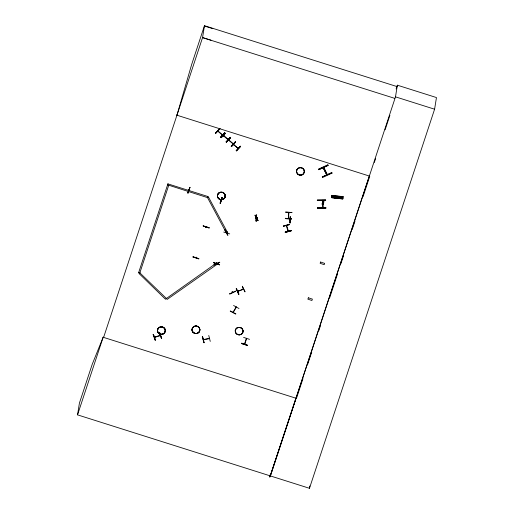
<?xml version="1.0" encoding="UTF-8"?>
<svg xmlns="http://www.w3.org/2000/svg" width="514" height="514" viewBox="0 0 514 514"><rect width="100%" height="100%" fill="white"/><g stroke="black" fill="none" stroke-linecap="round" stroke-linejoin="round"><path stroke-width="0.77" d="M218.154 131.494L218.424 131.288L217.769 131.083M217.82 131.154L222.344 135.073M222.446 135.124L221.977 134.54M223.339 135.683L223.828 136.146L223.988 135.767M223.372 135.516L223.654 135.394M227.529 139.326L228.145 139.429M232.945 143.342L232.688 143.759L233.253 143.849M238.188 148.54L233.478 144.511M255.901 218.225L255.664 218.116M285.623 211.967L291.881 212.5L285.611 212.288M285.321 218.591L291.579 218.958L285.315 218.636L285.347 218.199M288.335 217.833L288.354 218.463M288.849 212.462L288.817 213.13L288.63 212.449M288.605 212.533L288.63 218.418L288.354 217.878M291.573 218.977L291.592 218.643M291.868 212.629L291.881 212.295M256.383 221.026L256.023 221.097L256.338 215.083L256.704 215.013M256.056 221.091L256.37 215.077M256.647 215.083L256.287 221.104L256.634 215.09M256.563 217.84L257.084 218.315L257.128 217.814M290.076 219.684C290.147 220.84 288.585 219.292 290.05 219.857M289.89 222.967L290.217 216.857L289.89 222.967L290.237 222.986L290.545 216.966L290.204 216.953M233.407 311.555L233.272 312.364L233.08 311.947M236.344 307.192L235.791 307.629L236.099 307.475M285.328 218.373L291.605 218.546M331.581 197.479L331.806 195.371L343.063 196.65M342.877 198.256L331.588 197.267M238.49 291.181L237.918 291.586L237.866 291.091M243.597 289.041L243.077 289.485L242.865 289.157M343.05 196.708L342.806 198.944L331.543 197.672L331.62 196.978L342.864 198.398M342.986 197.312L331.761 195.77L343.011 197.074M331.768 195.68L343.044 196.791M342.806 198.937L331.549 197.633M332.719 197.607L332.937 195.609M337.627 198.121L337.846 196.123M338.989 196.252L338.771 198.25M339.786 198.359L340.005 196.361M341.142 196.489L340.93 198.488M341.906 196.579L341.688 198.571M195.853 257.591L196.271 257.109L196.059 257.745M206.191 227.149L205.767 227.631L205.986 226.886M205.722 227.548L206.056 227.657L205.96 227.053M216.51 263.528L216.735 262.853L166.407 298.48L167.134 299.431L217.396 264.093L217.094 263.457M216.914 263.174L216.612 263.078M226.706 233.594L226.366 233.549L226.642 232.816M226.623 233.568L226.847 232.887M244.902 343.712L244.908 343.667M246.212 338.944L246.54 338.874M246.482 339.034L246.649 338.533M331.729 196.072L331.793 195.487M396.127 88.941L397.361 85.189L436.463 97.557L434.593 109.212L309.467 488.3L77.537 414.862L79.426 403.079L92.231 364.278L103.153 337.255L103.61 337.396L202.561 37.599L204.469 25.7L397.316 86.68M168.746 185.22L139.776 273.062L138.639 272.548M166.375 298.287L165.495 299.251L139.095 273.583M139.069 273.724L139.949 272.761M167.59 184.847L207.393 197.588L208.498 196.92M138.613 272.696L167.956 183.736M153.455 334.363L153.108 334.563M154.611 337.415L154.637 337.248M154.952 336.831L154.406 337.229L160.31 335.224M155.035 336.869L155.016 336.991M155.421 340.114L153.416 334.383L155.446 340.191L155.119 340.294L153.14 334.543M159.7 332.494L161.711 338.238L161.383 338.341L159.43 332.507M159.918 335.597L159.777 335.391M159.815 335.308L159.886 335.77M160.227 335.179L159.693 335.546M160.374 335.205L160.439 335.404M189.987 187.289L188.015 192.988M188.002 193.052L189.929 187.347L187.713 192.981L188.06 192.994M188.998 190.167L189.634 190.553L189.068 190.116M188.998 190.392L189.068 189.968M189.088 190.405L189.21 189.949M189.493 190.572L189.627 190.084M189.634 190.553L189.666 190.161M215.777 133.242L219.921 128.667L215.777 133.242L215.514 133.017L219.844 128.699M227.766 232.784L226.661 233.459L207.418 197.447M207.393 197.588L207.784 196.335M220.744 137.482L224.862 132.985L220.75 137.495L220.506 137.174M221.328 137.726L225.46 133.248M222.016 134.79L222.119 134.385M228.177 139.345L223.513 135.362M209.044 228.049L209.153 227.734L203.107 225.993L209.063 227.985M223.77 135.902L223.982 135.677M220.487 137.27L224.637 132.696M226.076 141.774L226.456 142.211L230.568 137.617M227.818 139.146L227.747 138.979M228.473 139.879L228.948 140.283M228.968 140.495L229.083 140.039M230.208 137.302L230.58 137.733M230.343 137.514L226.199 141.98L230.24 137.334M220.32 200.293L220.814 200.473L220.943 200.017L220.962 200.454L220.384 199.92M220.525 199.882L220.403 200.338L220.538 199.85M220.05 203.107L220.365 203.313L222.26 197.582L220.358 203.3M231.422 146.445L235.534 141.954L231.236 146.284M231.467 146.554L235.573 142.14M213.644 262.583L219.606 264.511M232.688 143.759L232.797 143.355M233.067 143.849L233.272 143.624M233.138 143.869L228.499 140.091M202.587 336.805L203.994 342.767L202.304 336.946M204.077 342.761L202.632 336.792M214.158 264.948L219.741 262.275L214.177 264.89M233.478 144.569L234.018 144.839M203.351 339.555L209.416 338.392M203.46 339.465C203.422 340.666 204.443 339.189 203.441 339.664M203.46 339.741L209.404 338.61L209.442 338.225M235.309 141.665L231.165 146.239M203.936 339.87L203.962 339.42M216.696 263.039L216.51 263.303M216.735 263.509L216.921 263.129M216.934 263.682L217.351 264.17L216.67 263.142M217.152 264.318L217.351 264.106M217.21 263.547L217.409 263.92M236.453 150.91L240.584 146.432L236.459 150.923L236.209 150.602M240.372 146.246L236.241 150.641M223.731 232.058L229.726 233.896M219.754 262.211L214.023 264.716L214.184 265.012M225.138 229.739L227.978 235.232L227.663 235.38L224.824 229.97M208.761 335.462L210.258 341.399M208.787 338.745L208.947 338.578M209.378 338.238L209.461 338.597M226.61 232.161L226.655 232.598L227.188 232.187M236.196 150.698L240.34 146.124M226.61 232.99L226.443 233.395M227.002 231.975L226.745 232.63M227.137 232.02L227.13 232.444L226.976 232.142M235.245 291.046L235.386 291.444L229.809 294.117L229.668 293.725M232.238 291.714L232.347 292.53L232.534 292.138M232.367 291.753L232.026 291.933M233.542 305.464L239.004 308.541M236.543 288.598L239.049 294.239L238.727 294.368L236.209 288.823M233.6 311.664L233.298 311.587M237.77 291.2L238.329 291.085M238.252 291.13L238.412 291.329M236.35 306.986L236.132 306.935M244.87 291.843L242.319 286.24M242.968 289.003L243.09 289.286M258.047 220.577L255.175 215.186L258.054 220.583L257.745 220.731L254.944 215.225M243.366 288.842L242.846 289.247M243.463 289.292L243.507 288.849M255.76 217.955C255.349 218.906 257 217.75 255.876 218.399M256.145 217.769L255.651 218.199M256.293 217.769L256.396 217.955M256.679 218.09L256.698 217.788M257.193 217.878L257.199 218.289L256.589 218.225M257.218 218.264L257.251 217.93M257.797 220.622L255.201 215.186M247.478 345.427L241.509 343.532L247.472 345.466L247.575 345.145L241.631 343.121M243.565 337.383L249.528 339.349M244.703 343.513L244.458 344.072L244.799 343.937M246.444 338.27L244.51 344.091M283.413 226.25L289.421 224.612L283.426 226.186M285.309 232.418L291.309 230.754L285.309 232.431L285.225 232.013M291.245 230.42L285.238 232.065M288.367 230.953L286.555 225.293M286.658 225.402L286.504 226.109M289.446 219.645L289.382 220.069L289.973 220.063M289.517 219.587L289.986 219.851M288.007 231.216L286.343 225.582M289.909 220.12L289.947 219.613M291.316 230.792L291.232 230.368M270.139 474.84L269.773 477.153L296 398.234M322.779 207.746L322.625 200.389L317.331 200.409M325.844 208.048L317.491 208.106M322.843 200.177L322.259 203.82L323.479 203.814M322.272 204.321L322.265 203.486L323.569 203.48L323.582 204.064L322.227 204.366L322.856 200.678M324.064 200.171L323.492 204.315L323.524 203.769L322.214 203.775L322.227 204.366M323.126 207.772L322.972 200.383L325.683 200.351L317.318 200.492M317.324 200.113L325.677 200.03L317.324 200.087L317.318 200.518M317.472 207.881L325.844 207.727L317.491 207.784L317.479 208.215M309.467 488.3L309.839 485.968M270.364 475.938L395.497 96.85L397.361 85.189M222.626 134.957L217.917 130.922M238.335 148.385L233.523 144.55M192.866 257.058L198.937 258.671L192.962 256.762L198.828 258.992M219.484 264.922L219.587 264.607L213.618 262.699L219.491 264.883M288.605 218.354L288.874 212.59M176.944 115.207L191.664 64.501L204.469 25.7M243.501 289.266L237.853 291.29M77.537 414.862L103.173 337.197L103.622 337.345M270.383 475.842L369.341 176.045M296.7 397.611L302.984 378.593M307.5 364.895L311.773 351.961M318.802 330.65L320.563 325.323M329.602 297.934L337.39 274.347M340.911 263.695L343.673 255.323M352.212 229.45L354.975 221.078M363.012 196.733L369.29 177.709M374.314 162.488L375.567 158.685M385.108 129.772L389.882 115.316M189.64 190.334L189.036 190.353L189.66 190.283M205.767 227.631L205.941 227.111M244.715 344.155L246.617 338.591M209.147 227.747L203.184 225.819M160.342 335.616L154.541 337.402M233.08 312.204L236.106 307.109M233.298 312.3L236.292 307.211M256.537 218.013L257.231 218.052M287.879 230.722L288.315 231.178M215.539 133.023L219.671 128.545M225.44 133.319L221.084 137.623L225.222 133.139L225.479 133.37M230.233 137.418L226.128 141.915M226.321 142.082L230.445 137.604M226.411 142.16L230.523 137.662M231.422 146.606L235.373 141.98M323.614 167.442L327.167 174.664L326.666 174.863L323.068 167.68L323.672 167.423L327.232 174.606L326.782 174.824L323.126 167.654L323.569 167.487L327.167 174.664M238.74 294.355L236.241 288.797M226.558 232.412L227.059 232.174M229.655 293.822L235.271 291.207M327.803 164.846L328.073 165.424L318.674 169.723L318.372 169.119L327.803 164.846L328.041 165.302L318.641 169.601L328.003 165.251M331.96 173.134L322.586 177.503L322.278 176.9L331.729 172.633L331.986 173.205L331.684 172.608M331.761 172.73L322.336 176.964M237.809 291.348L243.424 289.048M159.379 332.609L159.706 332.5M242.319 286.304L245.101 291.753M285.212 232.11L291.245 230.535M202.278 336.959L202.612 336.888M159.462 332.571L161.467 338.302M227.978 139.673L223.391 135.728M256.666 217.987L257.167 218.052M317.479 208.189L325.85 208.061M204.418 26.041L212.822 28.636M210.971 40.195L202.561 37.599L394.643 98.335M395.497 96.85L434.593 109.212M176.495 115.065L369.791 176.186M167.93 183.883L207.759 196.476M103.153 337.255L296.449 398.376M222.292 197.607L221.971 197.402L220.114 203.223L222.042 197.511M220.429 200.062L220.956 200.209M238.072 148.482L237.667 148.148M233.253 143.881L228.666 139.763L228.447 140.104M139.924 272.908L166.356 298.435M224.689 132.837L220.532 137.289M208.478 197.061L227.741 232.932M289.427 224.676L289.331 224.348L283.323 225.993L283.426 226.314M325.677 200.03L325.67 200.46M325.844 207.727L325.831 208.157M331.575 197.395L342.832 198.7L331.575 197.376M308.336 297.792L307.867 299.161L311.914 300.484L312.383 299.122L308.336 297.792M320.582 262.037L320.145 263.322L324.193 264.652L324.636 263.367L320.582 262.037M230.253 311.06L235.695 314.118L235.868 313.829L230.259 311.041M218.456 198.475A3.906 3.746 9.1 0 0 225.055 197.158A3.919 3.759 9.1 0 0 220.493 192.294A3.919 3.759 9.1 0 0 218.456 198.436A3.919 3.759 9.1 0 0 225.068 197.158A3.906 3.746 9.1 0 0 220.493 192.307A3.919 3.759 9.1 0 0 218.45 198.481A3.919 3.759 9.1 0 0 225.074 197.113A3.919 3.759 9.1 0 0 220.5 192.249A3.906 3.746 9.1 0 0 218.456 198.475M218.469 198.398A3.906 3.746 9.1 0 0 225.068 197.08A3.906 3.746 9.1 0 0 220.506 192.23A3.906 3.746 9.1 0 0 218.469 198.398M297.561 173.918A3.906 3.746 9.1 0 0 304.159 172.601A3.919 3.759 9.1 0 0 299.604 167.692A3.919 3.759 9.1 0 0 297.561 173.886A3.919 3.759 9.1 0 0 304.185 172.556A3.906 3.746 9.1 0 0 299.598 167.757A3.906 3.746 9.1 0 0 297.561 173.918M297.574 173.848A3.906 3.746 9.1 0 0 304.172 172.524A3.906 3.746 9.1 0 0 299.611 167.68A3.906 3.746 9.1 0 0 297.574 173.848M236.26 333.631A3.913 3.752 9.1 0 0 242.871 332.307A3.919 3.759 9.1 0 0 238.303 327.45A3.919 3.759 9.1 0 0 236.26 333.637A3.919 3.759 9.1 0 0 242.878 332.314A3.913 3.752 9.1 0 0 238.303 327.45A3.913 3.752 9.1 0 0 236.26 333.631M236.292 333.547A3.887 3.733 9.1 0 0 242.859 332.23A3.887 3.733 9.1 0 0 238.316 327.405A3.887 3.733 9.1 0 0 236.292 333.547M193.058 332.295A3.913 3.752 9.1 0 0 199.67 330.971A3.919 3.759 9.1 0 0 195.102 326.069A3.919 3.759 9.1 0 0 193.058 332.256A3.919 3.759 9.1 0 0 199.683 330.932A3.919 3.759 9.1 0 0 195.095 326.114A3.919 3.759 9.1 0 0 193.052 332.301A3.919 3.759 9.1 0 0 199.676 330.977A3.913 3.752 9.1 0 0 195.095 326.114A3.913 3.752 9.1 0 0 193.058 332.295A3.913 3.752 9.1 0 0 199.663 330.977A3.913 3.752 9.1 0 0 195.095 326.12A3.913 3.752 9.1 0 0 193.058 332.301M158.505 333.111A3.906 3.746 9.1 0 0 165.103 331.787A3.919 3.759 9.1 0 0 160.548 326.878A3.919 3.759 9.1 0 0 158.505 333.072A3.919 3.759 9.1 0 0 165.123 331.748A3.919 3.759 9.1 0 0 160.548 326.885A3.919 3.759 9.1 0 0 158.505 333.072A3.919 3.759 9.1 0 0 165.129 331.748A3.906 3.746 9.1 0 0 160.541 326.943A3.906 3.746 9.1 0 0 158.505 333.111M158.53 333.021A3.887 3.733 9.1 0 0 165.103 331.71A3.887 3.733 9.1 0 0 160.561 326.878A3.887 3.733 9.1 0 0 158.53 333.021"/></g></svg>
